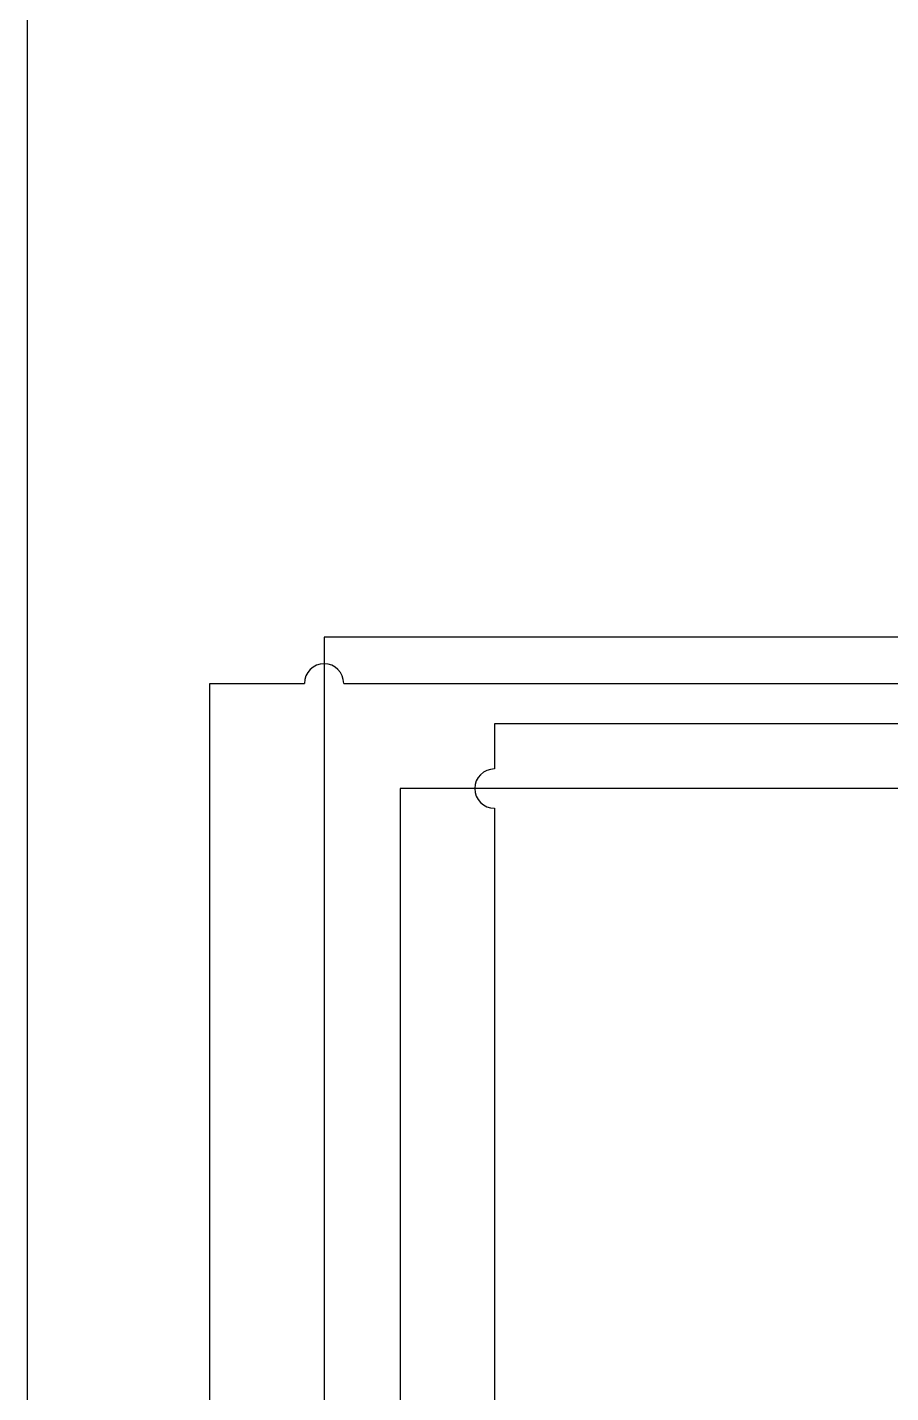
# Model space of a CAD drawing. Header units: inches. Extents: x 15 to 148, y 10 to 111.
# Drawn here: x 126.91 to 129.108, y 105.106 to 108.582 of the extents above; entities that cross this region are included whole.
import ezdxf

# ---------------------------------------------------------------- set-up
doc = ezdxf.new("R2010")
doc.units = ezdxf.units.IN
doc.header["$MEASUREMENT"] = 0
doc.layers.add('BLK_12AWG', color=7, linetype='Continuous')

msp = doc.modelspace()

# ---------------------------------------------------------------- linework, layer by layer
at = {"color": 7, "linetype": 'Continuous'}
msp.add_line((126.9102, 110.7588), (126.9102, 94.5738), dxfattribs=at)
at = {"layer": 'BLK_12AWG'}
for p, q in [((129.5278, 107.0295), (127.6657, 107.0295)), ((127.6657, 107.0295), (127.6657, 102.5185)), ((127.3747, 95.6118), (127.3747, 106.9117)), ((127.3747, 106.9117), (127.6157, 106.9117)), ((127.7157, 106.9117), (129.5261, 106.9117)), ((129.5442, 106.809), (128.0993, 106.809)), ((128.0993, 106.809), (128.0993, 106.6939)), ((129.5616, 106.6439), (127.8594, 106.6439)), ((127.8594, 106.6439), (127.8594, 102.9427)), ((128.0993, 106.5939), (128.0993, 103.2931))]:
    msp.add_line(p, q, dxfattribs=at)
for centre, start, end in [((127.6657, 106.9117), 0, 180), ((128.0993, 106.6439), 90, 270)]:
    msp.add_arc(centre, 0.05, start, end, dxfattribs=at)

doc.saveas('drawing.dxf')
